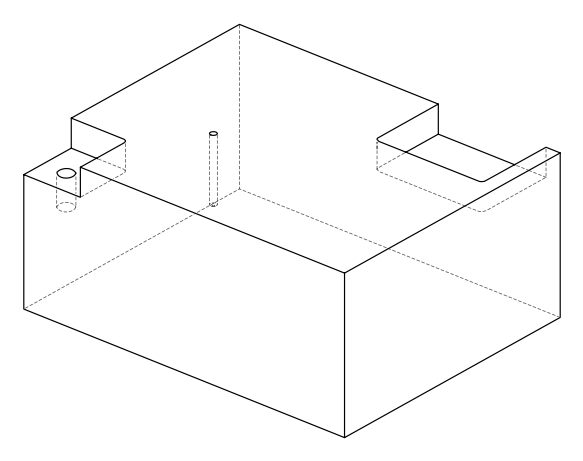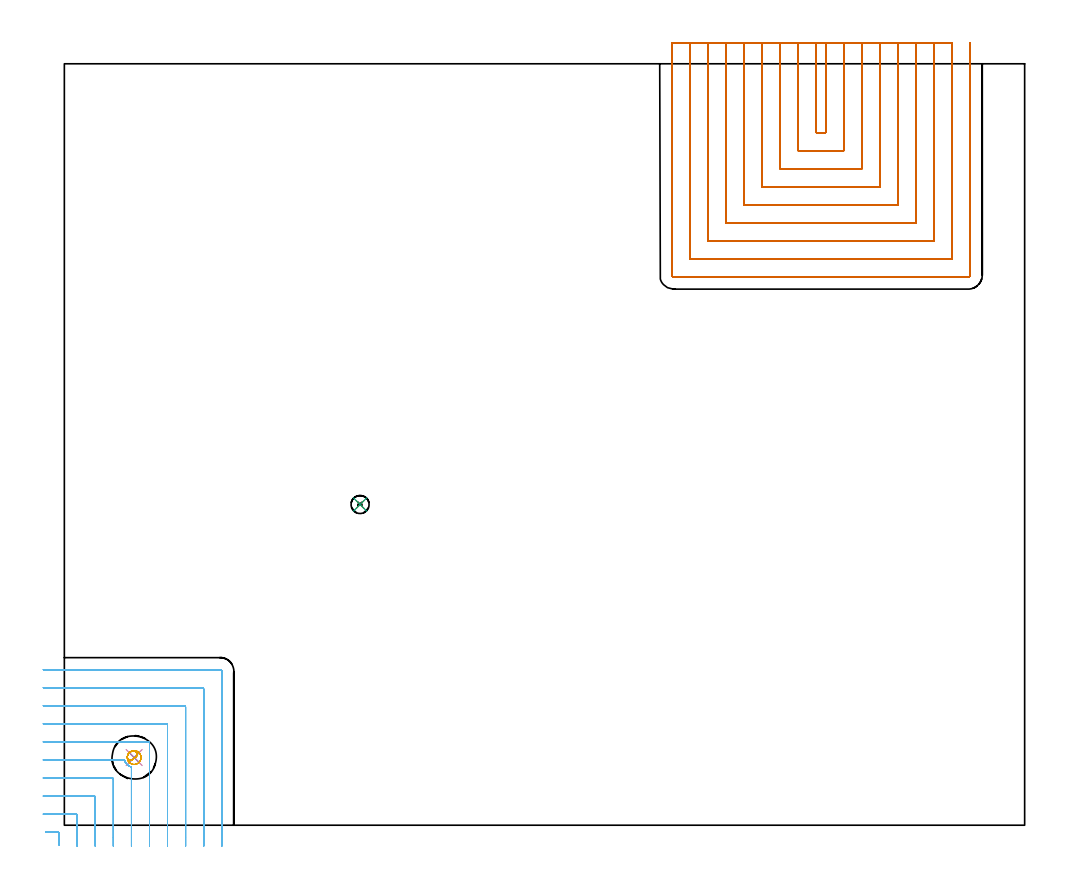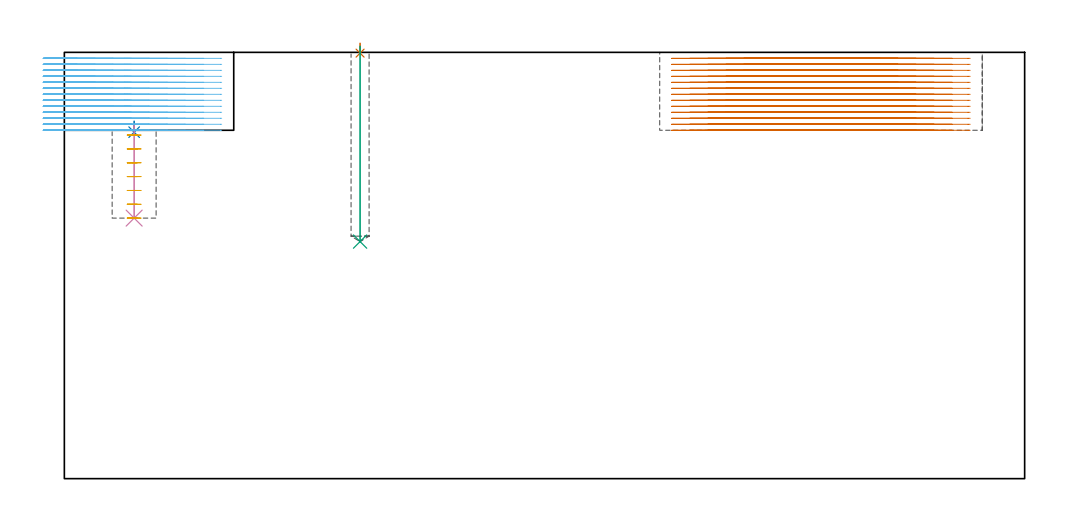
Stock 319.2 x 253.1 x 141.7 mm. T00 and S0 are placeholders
(PLAN: 7 operations, 4 tool changes, 80.5 min)
(1 SPOT_DRILL | STEP1POCKET | NXT0321_9005460120000 | 0.03 min | 0 mm3)
(2 SPOT_DRILL_1 | STEP1POCKET_1 | NXT0321_9005460120000 | 0.04 min | 2838 mm3)
(3 DRILL_BLIND_HOLE_INTO_CENTER | STEP1POCKET | UGT0301_455 | 0.26 min | 1731 mm3)
(4 DRILL_BLIND_HOLE_INTO_CENTER_1 | STEP1POCKET_1 | NXT0301_128 | 0.13 min | 3258 mm3)
(5 MILL_ROUGH_BLIND_HOLE_CONTOUR | STEP1POCKET_1 | NXT0201_013 | Spiral | 0.69 min | 3121 mm3)
(6 MILL_CORNER_NOTCH_RECTANGULAR | CORNER_NOTCH_RECTANGULAR | NXT0201_009 | Follow Part, ap 2, ae 75% | 19.4 min | 76784 mm3)
(7 MILL_SLOT | SLOT_PARTIAL_RECTANGULAR | NXT0201_009 | Follow Part, ap 2, ae 75% | 59.96 min | 207725 mm3)
(TOOL NXT0321_9005460120000 | NC Spot Drill, 142deg, 12mm, Carbide, Uncoated | D12 PA142 FL30 Z2)
(TOOL UGT0301_455 | Carbide Drill 6.0 mm | D6 PA118 FL63 Z2)
(TOOL NXT0301_128 | Carbide Drill 12mm [861.1-1200-036A1-GP GC34] | D12 PA150 FL37.4 Z2)
(TOOL NXT0201_013 | ENDMILL 10mm | D10 FL30 Z4)
(TOOL NXT0201_009 | ENDMILL 8mm [2P460-0800-NA 1630] | D8 FL26 Z6)
(OP 1 SPOT_DRILL)
G17 G21 G94 G90
T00 M6
G54
G17 G0 G90 X98.3 Y106.6 S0 M3
G43 Z151.7 H0
G94 G81 G98 Z141.442 F250. R144.7
G80
M5
M2
(OP 2 SPOT_DRILL_1)
G17 G21 G94 G90
T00 M6
G54
G17 G0 G90 X23.2 Y22.5 S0 M3
G43 Z151.7 H0
G94 G81 G98 Z115.172 F250. R118.8
G80
M5
M2
(OP 3 DRILL_BLIND_HOLE_INTO_CENTER)
G17 G21 G94 G90
T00 M6
G54
G17 G0 G90 X98.3 Y106.6 S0 M3
G43 Z151.7 H0
G94 G81 G98 Z78.8 F250. R143.7
G80
M5
M2
(OP 4 DRILL_BLIND_HOLE_INTO_CENTER_1)
G17 G21 G94 G90
T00 M6
G54
G17 G0 G90 X23.2 Y22.5 S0 M3
G43 Z151.7 H1
G94 G81 G98 Z86.6 F250. R117.8
G80
M5
M2
(OP 5 MILL_ROUGH_BLIND_HOLE_CONTOUR)
G17 G21 G94 G90
T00 M6
G54
G17 G0 G90 X23.2 Y22.5 S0 M3
G43 Z151.7 H0
Z114.2
G94 G3 X23.458 Y24.542 R1.037 F250.
X20.972 Y23.072 R2.042
X22.628 Y20.272 R2.3
X20.972 Y23.072 R-2.3
X21.8 Y21.672 R1.15
X23.2 Y22.5 R1.15
G0 Z109.6
G3 X23.458 Y24.542 R1.037
X20.972 Y23.072 R2.042
X22.628 Y20.272 R2.3
X20.972 Y23.072 R-2.3
X21.8 Y21.672 R1.15
X23.2 Y22.5 R1.15
G0 Z105.
G3 X23.458 Y24.542 R1.037
X20.972 Y23.072 R2.042
X22.628 Y20.272 R2.3
X20.972 Y23.072 R-2.3
X21.8 Y21.672 R1.15
X23.2 Y22.5 R1.15
G0 Z100.4
G3 X23.458 Y24.542 R1.037
X20.972 Y23.072 R2.042
X22.628 Y20.272 R2.3
X20.972 Y23.072 R-2.3
X21.8 Y21.672 R1.15
X23.2 Y22.5 R1.15
G0 Z95.8
G3 X23.458 Y24.542 R1.037
X20.972 Y23.072 R2.042
X22.628 Y20.272 R2.3
X20.972 Y23.072 R-2.3
X21.8 Y21.672 R1.15
X23.2 Y22.5 R1.15
G0 Z91.2
G3 X23.458 Y24.542 R1.037
X20.972 Y23.072 R2.042
X22.628 Y20.272 R2.3
X20.972 Y23.072 R-2.3
X21.8 Y21.672 R1.15
X23.2 Y22.5 R1.15
G0 Z86.6
G3 X23.458 Y24.542 R1.037
X20.972 Y23.072 R2.042
X22.628 Y20.272 R2.3
X20.972 Y23.072 R-2.3
X21.8 Y21.672 R1.15
X23.2 Y22.5 R1.15
G0 Z151.7
M5
M2
(OP 6 MILL_CORNER_NOTCH_RECTANGULAR)
G17 G21 G94 G90
T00 M6
G54
G17 G0 G90 X-1.7 Y-6.621 S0 M3
G43 Z151.7 H1
Z139.708
G94 G1 Y-3.621 F250.
Y-2.696
G3 X-2.096 Y-2.3 R0.4
G1 X-3.273
X-6.273
G0 Z151.7
X4.3 Y-7.
Z139.708
G1 Y-4.
Y3.304 F500.
G3 X3.904 Y3.7 R0.4
G1 X-4.
X-7. F250.
G0 Z151.7
X10.3 Y-7.
Z139.708
G1 Y-4.
Y9.304 F500.
G3 X9.904 Y9.7 R0.4
G1 X-4.
X-7. F250.
G0 Z151.7
X16.3 Y-7.
Z139.708
G1 Y-4.
Y15.303 F500.
G3 X15.903 Y15.7 R0.4
G1 X-4.
X-7. F250.
G0 Z151.7
X22.3 Y-7.
Z139.708
G1 Y-4.
Y19.32 F500.
X21.577 Y19.623
X21.353 Y19.758
X21.042 Y20.019
X20.912 Y20.134
X20.687 Y20.346
X20.506 Y20.598
X20.237 Y21.051
X20.146 Y21.224
X20.065 Y21.464
X20.011 Y21.7
X15.903
X-4.
X-7. F250.
G0 Z151.7
X28.3 Y-7.
Z139.708
G1 Y-4.
Y27.303 F500.
G3 X27.903 Y27.7 R0.4
G1 X-4.
X-7. F250.
G0 Z151.7
X34.3 Y-7.
Z139.708
G1 Y-4.
Y33.303 F500.
G3 X33.903 Y33.7 R0.4
G1 X-4.
X-7. F250.
G0 Z151.7
X40.3 Y-7.
Z139.708
G1 Y-4.
Y39.303 F500.
G3 X39.903 Y39.7 R0.4
G1 X-4.
X-7. F250.
G0 Z151.7
X46.3 Y-7.
Z139.708
G1 Y-4.
Y45.303 F500.
G3 X45.903 Y45.7 R0.4
G1 X-4.
X-7. F250.
G0 Z151.7
X52.3 Y-7.
Z139.708
G1 Y-4.
Y51.303 F500.
G3 X51.903 Y51.7 R0.4
G1 X-4.
X-7. F250.
G0 Z151.7
X-1.7 Y-6.621
Z137.715
G1 Y-3.621
Y-2.696
G3 X-2.096 Y-2.3 R0.4
G1 X-3.273
X-6.273
G0 Z151.7
X4.3 Y-7.
Z137.715
G1 Y-4.
Y3.304 F500.
G3 X3.904 Y3.7 R0.4
G1 X-4.
X-7. F250.
G0 Z151.7
X10.3 Y-7.
Z137.715
G1 Y-4.
Y9.304 F500.
G3 X9.904 Y9.7 R0.4
G1 X-4.
X-7. F250.
G0 Z151.7
X16.3 Y-7.
Z137.715
G1 Y-4.
Y15.303 F500.
G3 X15.903 Y15.7 R0.4
G1 X-4.
X-7. F250.
G0 Z151.7
X22.3 Y-7.
Z137.715
G1 Y-4.
Y19.32 F500.
X21.577 Y19.623
X21.353 Y19.758
X21.042 Y20.019
X20.912 Y20.134
X20.687 Y20.346
X20.506 Y20.598
X20.237 Y21.051
X20.146 Y21.224
X20.065 Y21.464
X20.011 Y21.7
X15.903
X-4.
X-7. F250.
G0 Z151.7
X28.3 Y-7.
Z137.715
G1 Y-4.
Y27.303 F500.
G3 X27.903 Y27.7 R0.4
G1 X-4.
X-7. F250.
G0 Z151.7
X34.3 Y-7.
Z137.715
G1 Y-4.
Y33.303 F500.
G3 X33.903 Y33.7 R0.4
G1 X-4.
X-7. F250.
G0 Z151.7
X40.3 Y-7.
Z137.715
G1 Y-4.
Y39.303 F500.
G3 X39.903 Y39.7 R0.4
G1 X-4.
X-7. F250.
G0 Z151.7
X46.3 Y-7.
Z137.715
G1 Y-4.
Y45.303 F500.
G3 X45.903 Y45.7 R0.4
G1 X-4.
X-7. F250.
G0 Z151.7
X52.3 Y-7.
Z137.715
G1 Y-4.
Y51.303 F500.
G3 X51.903 Y51.7 R0.4
G1 X-4.
X-7. F250.
G0 Z151.7
X-1.7 Y-6.621
Z135.723
G1 Y-3.621
Y-2.696
G3 X-2.096 Y-2.3 R0.4
G1 X-3.273
X-6.273
G0 Z151.7
X4.3 Y-7.
Z135.723
G1 Y-4.
Y3.304 F500.
G3 X3.904 Y3.7 R0.4
G1 X-4.
X-7. F250.
G0 Z151.7
X10.3 Y-7.
Z135.723
G1 Y-4.
Y9.304 F500.
G3 X9.904 Y9.7 R0.4
G1 X-4.
X-7. F250.
G0 Z151.7
X16.3 Y-7.
Z135.723
G1 Y-4.
Y15.303 F500.
G3 X15.903 Y15.7 R0.4
G1 X-4.
X-7. F250.
G0 Z151.7
X22.3 Y-7.
Z135.723
G1 Y-4.
Y19.32 F500.
X21.577 Y19.623
X21.353 Y19.758
X21.042 Y20.019
X20.912 Y20.134
X20.687 Y20.346
X20.506 Y20.598
X20.237 Y21.051
X20.146 Y21.224
X20.065 Y21.464
X20.011 Y21.7
X15.903
X-4.
X-7. F250.
G0 Z151.7
X28.3 Y-7.
Z135.723
G1 Y-4.
Y27.303 F500.
G3 X27.903 Y27.7 R0.4
G1 X-4.
X-7. F250.
G0 Z151.7
X34.3 Y-7.
Z135.723
G1 Y-4.
Y33.303 F500.
G3 X33.903 Y33.7 R0.4
G1 X-4.
X-7. F250.
G0 Z151.7
X40.3 Y-7.
Z135.723
G1 Y-4.
Y39.303 F500.
G3 X39.903 Y39.7 R0.4
G1 X-4.
X-7. F250.
G0 Z151.7
X46.3 Y-7.
Z135.723
G1 Y-4.
Y45.303 F500.
G3 X45.903 Y45.7 R0.4
G1 X-4.
X-7. F250.
G0 Z151.7
X52.3 Y-7.
Z135.723
G1 Y-4.
Y51.303 F500.
G3 X51.903 Y51.7 R0.4
G1 X-4.
X-7. F250.
G0 Z151.7
X-1.7 Y-6.621
Z133.731
G1 Y-3.621
Y-2.696
G3 X-2.096 Y-2.3 R0.4
G1 X-3.273
X-6.273
G0 Z151.7
X4.3 Y-7.
Z133.731
G1 Y-4.
Y3.304 F500.
G3 X3.904 Y3.7 R0.4
G1 X-4.
X-7. F250.
G0 Z151.7
X10.3 Y-7.
Z133.731
G1 Y-4.
Y9.304 F500.
G3 X9.904 Y9.7 R0.4
G1 X-4.
X-7. F250.
G0 Z151.7
X16.3 Y-7.
Z133.731
G1 Y-4.
Y15.303 F500.
G3 X15.903 Y15.7 R0.4
G1 X-4.
X-7. F250.
G0 Z151.7
X22.3 Y-7.
Z133.731
G1 Y-4.
Y19.32 F500.
X21.577 Y19.623
X21.353 Y19.758
X21.042 Y20.019
X20.912 Y20.134
X20.687 Y20.346
X20.506 Y20.598
X20.237 Y21.051
X20.146 Y21.224
X20.065 Y21.464
X20.011 Y21.7
X15.903
X-4.
X-7. F250.
G0 Z151.7
X28.3 Y-7.
Z133.731
G1 Y-4.
Y27.303 F500.
G3 X27.903 Y27.7 R0.4
G1 X-4.
X-7. F250.
G0 Z151.7
X34.3 Y-7.
Z133.731
G1 Y-4.
Y33.303 F500.
G3 X33.903 Y33.7 R0.4
G1 X-4.
X-7. F250.
G0 Z151.7
X40.3 Y-7.
Z133.731
G1 Y-4.
Y39.303 F500.
G3 X39.903 Y39.7 R0.4
G1 X-4.
X-7. F250.
G0 Z151.7
X46.3 Y-7.
Z133.731
G1 Y-4.
Y45.303 F500.
G3 X45.903 Y45.7 R0.4
G1 X-4.
X-7. F250.
G0 Z151.7
X52.3 Y-7.
Z133.731
G1 Y-4.
Y51.303 F500.
G3 X51.903 Y51.7 R0.4
G1 X-4.
X-7. F250.
G0 Z151.7
X-1.7 Y-6.621
Z131.738
G1 Y-3.621
Y-2.696
G3 X-2.096 Y-2.3 R0.4
G1 X-3.273
X-6.273
G0 Z151.7
X4.3 Y-7.
Z131.738
G1 Y-4.
Y3.304 F500.
G3 X3.904 Y3.7 R0.4
G1 X-4.
X-7. F250.
G0 Z151.7
X10.3 Y-7.
Z131.738
G1 Y-4.
Y9.304 F500.
G3 X9.904 Y9.7 R0.4
G1 X-4.
X-7. F250.
G0 Z151.7
X16.3 Y-7.
Z131.738
G1 Y-4.
Y15.303 F500.
G3 X15.903 Y15.7 R0.4
G1 X-4.
X-7. F250.
G0 Z151.7
X22.3 Y-7.
Z131.738
G1 Y-4.
Y19.32 F500.
X21.577 Y19.623
X21.354 Y19.757
X21.02 Y20.038
X20.912 Y20.134
X20.688 Y20.345
X20.503 Y20.602
X20.237 Y21.051
X20.146 Y21.224
X20.065 Y21.464
X20.011 Y21.7
X15.903
X-4.
X-7. F250.
G0 Z151.7
X28.3 Y-7.
Z131.738
G1 Y-4.
Y27.303 F500.
G3 X27.903 Y27.7 R0.4
G1 X-4.
X-7. F250.
G0 Z151.7
X34.3 Y-7.
Z131.738
G1 Y-4.
Y33.303 F500.
G3 X33.903 Y33.7 R0.4
G1 X-4.
X-7. F250.
G0 Z151.7
X40.3 Y-7.
Z131.738
G1 Y-4.
Y39.303 F500.
G3 X39.903 Y39.7 R0.4
G1 X-4.
X-7. F250.
G0 Z151.7
X46.3 Y-7.
Z131.738
G1 Y-4.
Y45.303 F500.
G3 X45.903 Y45.7 R0.4
G1 X-4.
X-7. F250.
G0 Z151.7
X52.3 Y-7.
Z131.738
G1 Y-4.
Y51.303 F500.
G3 X51.903 Y51.7 R0.4
G1 X-4.
X-7. F250.
G0 Z151.7
X-1.7 Y-6.621
Z129.746
G1 Y-3.621
Y-2.696
G3 X-2.096 Y-2.3 R0.4
G1 X-3.273
X-6.273
G0 Z151.7
X4.3 Y-7.
Z129.746
G1 Y-4.
Y3.304 F500.
G3 X3.904 Y3.7 R0.4
G1 X-4.
X-7. F250.
G0 Z151.7
X10.3 Y-7.
Z129.746
G1 Y-4.
Y9.304 F500.
G3 X9.904 Y9.7 R0.4
G1 X-4.
X-7. F250.
G0 Z151.7
X16.3 Y-7.
Z129.746
G1 Y-4.
Y15.303 F500.
G3 X15.903 Y15.7 R0.4
G1 X-4.
X-7. F250.
G0 Z151.7
X22.3 Y-7.
Z129.746
G1 Y-4.
Y19.32 F500.
X21.577 Y19.623
X21.354 Y19.757
X21.02 Y20.038
X20.912 Y20.134
X20.688 Y20.345
X20.503 Y20.602
X20.237 Y21.051
X20.146 Y21.224
X20.065 Y21.464
X20.011 Y21.7
X15.903
X-4.
X-7. F250.
G0 Z151.7
X28.3 Y-7.
Z129.746
G1 Y-4.
Y27.303 F500.
G3 X27.903 Y27.7 R0.4
G1 X-4.
X-7. F250.
G0 Z151.7
X34.3 Y-7.
Z129.746
G1 Y-4.
Y33.303 F500.
G3 X33.903 Y33.7 R0.4
G1 X-4.
X-7. F250.
G0 Z151.7
X40.3 Y-7.
Z129.746
G1 Y-4.
Y39.303 F500.
G3 X39.903 Y39.7 R0.4
G1 X-4.
X-7. F250.
G0 Z151.7
X46.3 Y-7.
Z129.746
G1 Y-4.
Y45.303 F500.
G3 X45.903 Y45.7 R0.4
G1 X-4.
X-7. F250.
G0 Z151.7
X52.3 Y-7.
Z129.746
G1 Y-4.
Y51.303 F500.
G3 X51.903 Y51.7 R0.4
G1 X-4.
X-7. F250.
G0 Z151.7
X-1.7 Y-6.621
Z127.754
G1 Y-3.621
Y-2.696
G3 X-2.096 Y-2.3 R0.4
G1 X-3.273
X-6.273
G0 Z151.7
X4.3 Y-7.
Z127.754
G1 Y-4.
Y3.304 F500.
G3 X3.904 Y3.7 R0.4
G1 X-4.
X-7. F250.
G0 Z151.7
X10.3 Y-7.
Z127.754
G1 Y-4.
Y9.304 F500.
G3 X9.904 Y9.7 R0.4
G1 X-4.
X-7. F250.
G0 Z151.7
X16.3 Y-7.
Z127.754
G1 Y-4.
Y15.303 F500.
G3 X15.903 Y15.7 R0.4
G1 X-4.
X-7. F250.
G0 Z151.7
X22.3 Y-7.
Z127.754
G1 Y-4.
Y19.32 F500.
X21.577 Y19.623
X21.353 Y19.758
X21.042 Y20.019
X20.912 Y20.134
X20.687 Y20.346
X20.506 Y20.598
X20.237 Y21.051
X20.146 Y21.224
X20.065 Y21.464
X20.011 Y21.7
X15.903
X-4.
X-7. F250.
G0 Z151.7
X28.3 Y-7.
Z127.754
G1 Y-4.
Y27.303 F500.
G3 X27.903 Y27.7 R0.4
G1 X-4.
X-7. F250.
G0 Z151.7
X34.3 Y-7.
Z127.754
G1 Y-4.
Y33.303 F500.
G3 X33.903 Y33.7 R0.4
G1 X-4.
X-7. F250.
G0 Z151.7
X40.3 Y-7.
Z127.754
G1 Y-4.
Y39.303 F500.
G3 X39.903 Y39.7 R0.4
G1 X-4.
X-7. F250.
G0 Z151.7
X46.3 Y-7.
Z127.754
G1 Y-4.
Y45.303 F500.
G3 X45.903 Y45.7 R0.4
G1 X-4.
X-7. F250.
G0 Z151.7
X52.3 Y-7.
Z127.754
G1 Y-4.
Y51.303 F500.
G3 X51.903 Y51.7 R0.4
G1 X-4.
X-7. F250.
G0 Z151.7
X-1.7 Y-6.621
Z125.761
G1 Y-3.621
Y-2.696
G3 X-2.096 Y-2.3 R0.4
G1 X-3.273
X-6.273
G0 Z151.7
X4.3 Y-7.
Z125.761
G1 Y-4.
Y3.304 F500.
G3 X3.904 Y3.7 R0.4
G1 X-4.
X-7. F250.
G0 Z151.7
X10.3 Y-7.
Z125.761
G1 Y-4.
Y9.304 F500.
G3 X9.904 Y9.7 R0.4
G1 X-4.
X-7. F250.
G0 Z151.7
X16.3 Y-7.
Z125.761
G1 Y-4.
Y15.303 F500.
G3 X15.903 Y15.7 R0.4
G1 X-4.
X-7. F250.
G0 Z151.7
X22.3 Y-7.
Z125.761
G1 Y-4.
Y19.32 F500.
X21.577 Y19.623
X21.353 Y19.758
X21.042 Y20.019
X20.912 Y20.134
X20.687 Y20.346
X20.506 Y20.598
X20.237 Y21.051
X20.146 Y21.224
X20.065 Y21.464
X20.011 Y21.7
X15.903
X-4.
X-7. F250.
G0 Z151.7
X28.3 Y-7.
Z125.761
G1 Y-4.
Y27.303 F500.
G3 X27.903 Y27.7 R0.4
G1 X-4.
X-7. F250.
G0 Z151.7
X34.3 Y-7.
Z125.761
G1 Y-4.
Y33.303 F500.
G3 X33.903 Y33.7 R0.4
G1 X-4.
X-7. F250.
G0 Z151.7
X40.3 Y-7.
Z125.761
G1 Y-4.
Y39.303 F500.
G3 X39.903 Y39.7 R0.4
G1 X-4.
X-7. F250.
G0 Z151.7
X46.3 Y-7.
Z125.761
G1 Y-4.
Y45.303 F500.
G3 X45.903 Y45.7 R0.4
G1 X-4.
X-7. F250.
G0 Z151.7
X52.3 Y-7.
Z125.761
G1 Y-4.
Y51.303 F500.
G3 X51.903 Y51.7 R0.4
G1 X-4.
X-7. F250.
G0 Z151.7
X-1.7 Y-6.621
Z123.769
G1 Y-3.621
Y-2.696
G3 X-2.096 Y-2.3 R0.4
G1 X-3.273
X-6.273
G0 Z151.7
X4.3 Y-7.
Z123.769
G1 Y-4.
Y3.304 F500.
G3 X3.904 Y3.7 R0.4
G1 X-4.
X-7. F250.
G0 Z151.7
X10.3 Y-7.
Z123.769
G1 Y-4.
Y9.304 F500.
G3 X9.904 Y9.7 R0.4
G1 X-4.
X-7. F250.
G0 Z151.7
X16.3 Y-7.
Z123.769
G1 Y-4.
Y15.303 F500.
G3 X15.903 Y15.7 R0.4
G1 X-4.
X-7. F250.
G0 Z151.7
X22.3 Y-7.
Z123.769
G1 Y-4.
Y19.32 F500.
X21.577 Y19.623
X21.353 Y19.758
X21.042 Y20.019
X20.912 Y20.134
X20.687 Y20.346
X20.506 Y20.598
X20.237 Y21.051
X20.146 Y21.224
X20.065 Y21.464
X20.011 Y21.7
X15.903
X-4.
X-7. F250.
G0 Z151.7
X28.3 Y-7.
Z123.769
G1 Y-4.
Y27.303 F500.
G3 X27.903 Y27.7 R0.4
G1 X-4.
X-7. F250.
G0 Z151.7
X34.3 Y-7.
Z123.769
G1 Y-4.
Y33.303 F500.
G3 X33.903 Y33.7 R0.4
G1 X-4.
X-7. F250.
G0 Z151.7
X40.3 Y-7.
Z123.769
G1 Y-4.
Y39.303 F500.
G3 X39.903 Y39.7 R0.4
G1 X-4.
X-7. F250.
G0 Z151.7
X46.3 Y-7.
Z123.769
G1 Y-4.
Y45.303 F500.
G3 X45.903 Y45.7 R0.4
G1 X-4.
X-7. F250.
G0 Z151.7
X52.3 Y-7.
Z123.769
G1 Y-4.
Y51.303 F500.
G3 X51.903 Y51.7 R0.4
G1 X-4.
X-7. F250.
G0 Z151.7
X-1.7 Y-6.621
Z121.777
G1 Y-3.621
Y-2.696
G3 X-2.096 Y-2.3 R0.4
G1 X-3.273
X-6.273
G0 Z151.7
X4.3 Y-7.
Z121.777
G1 Y-4.
Y3.304 F500.
G3 X3.904 Y3.7 R0.4
G1 X-4.
X-7. F250.
G0 Z151.7
X10.3 Y-7.
Z121.777
G1 Y-4.
Y9.304 F500.
G3 X9.904 Y9.7 R0.4
G1 X-4.
X-7. F250.
G0 Z151.7
X16.3 Y-7.
Z121.777
G1 Y-4.
Y15.303 F500.
G3 X15.903 Y15.7 R0.4
G1 X-4.
X-7. F250.
G0 Z151.7
X22.3 Y-7.
Z121.777
G1 Y-4.
Y19.32 F500.
X21.579 Y19.622
X21.351 Y19.76
X20.779 Y20.259
X20.688 Y20.345
X20.504 Y20.601
X20.237 Y21.051
X20.146 Y21.224
X20.065 Y21.464
X20.011 Y21.7
X15.903
X-4.
X-7. F250.
G0 Z151.7
X28.3 Y-7.
Z121.777
G1 Y-4.
Y27.303 F500.
G3 X27.903 Y27.7 R0.4
G1 X-4.
X-7. F250.
G0 Z151.7
X34.3 Y-7.
Z121.777
G1 Y-4.
Y33.303 F500.
G3 X33.903 Y33.7 R0.4
G1 X-4.
X-7. F250.
G0 Z151.7
X40.3 Y-7.
Z121.777
G1 Y-4.
Y39.303 F500.
G3 X39.903 Y39.7 R0.4
G1 X-4.
X-7. F250.
G0 Z151.7
X46.3 Y-7.
Z121.777
G1 Y-4.
Y45.303 F500.
G3 X45.903 Y45.7 R0.4
G1 X-4.
X-7. F250.
G0 Z151.7
X52.3 Y-7.
Z121.777
G1 Y-4.
Y51.303 F500.
G3 X51.903 Y51.7 R0.4
G1 X-4.
X-7. F250.
G0 Z151.7
X-1.7 Y-6.621
Z119.785
G1 Y-3.621
Y-2.696
G3 X-2.096 Y-2.3 R0.4
G1 X-3.273
X-6.273
G0 Z151.7
X4.3 Y-7.
Z119.785
G1 Y-4.
Y3.304 F500.
G3 X3.904 Y3.7 R0.4
G1 X-4.
X-7. F250.
G0 Z151.7
X10.3 Y-7.
Z119.785
G1 Y-4.
Y9.304 F500.
G3 X9.904 Y9.7 R0.4
G1 X-4.
X-7. F250.
G0 Z151.7
X16.3 Y-7.
Z119.785
G1 Y-4.
Y15.303 F500.
G3 X15.903 Y15.7 R0.4
G1 X-4.
X-7. F250.
G0 Z151.7
X22.3 Y-7.
Z119.785
G1 Y-4.
Y19.32 F500.
X21.579 Y19.622
X21.351 Y19.76
X20.779 Y20.259
X20.688 Y20.345
X20.504 Y20.601
X20.237 Y21.051
X20.146 Y21.224
X20.065 Y21.464
X20.011 Y21.7
X15.903
X-4.
X-7. F250.
G0 Z151.7
X28.3 Y-7.
Z119.785
G1 Y-4.
Y27.303 F500.
G3 X27.903 Y27.7 R0.4
G1 X-4.
X-7. F250.
G0 Z151.7
X34.3 Y-7.
Z119.785
G1 Y-4.
Y33.303 F500.
G3 X33.903 Y33.7 R0.4
G1 X-4.
X-7. F250.
G0 Z151.7
X40.3 Y-7.
Z119.785
G1 Y-4.
Y39.303 F500.
G3 X39.903 Y39.7 R0.4
G1 X-4.
X-7. F250.
G0 Z151.7
X46.3 Y-7.
Z119.785
G1 Y-4.
Y45.303 F500.
G3 X45.903 Y45.7 R0.4
G1 X-4.
X-7. F250.
G0 Z151.7
X52.3 Y-7.
Z119.785
G1 Y-4.
Y51.303 F500.
G3 X51.903 Y51.7 R0.4
G1 X-4.
X-7. F250.
G0 Z151.7
X-1.7 Y-6.621
Z117.792
G1 Y-3.621
Y-2.696
G3 X-2.096 Y-2.3 R0.4
G1 X-3.273
X-6.273
G0 Z151.7
X4.3 Y-7.
Z117.792
G1 Y-4.
Y3.304 F500.
G3 X3.904 Y3.7 R0.4
G1 X-4.
X-7. F250.
G0 Z151.7
X10.3 Y-7.
Z117.792
G1 Y-4.
Y9.304 F500.
G3 X9.904 Y9.7 R0.4
G1 X-4.
X-7. F250.
G0 Z151.7
X16.3 Y-7.
Z117.792
G1 Y-4.
Y15.303 F500.
G3 X15.903 Y15.7 R0.4
G1 X-4.
X-7. F250.
G0 Z151.7
X22.3 Y-7.
Z117.792
G1 Y-4.
Y19.32 F500.
X21.577 Y19.623
X21.353 Y19.758
X21.042 Y20.019
X20.912 Y20.134
X20.687 Y20.346
X20.506 Y20.598
X20.237 Y21.051
X20.146 Y21.224
X20.065 Y21.464
X20.011 Y21.7
X15.903
X-4.
X-7. F250.
G0 Z151.7
X28.3 Y-7.
Z117.792
G1 Y-4.
Y27.303 F500.
G3 X27.903 Y27.7 R0.4
G1 X-4.
X-7. F250.
G0 Z151.7
X34.3 Y-7.
Z117.792
G1 Y-4.
Y33.303 F500.
G3 X33.903 Y33.7 R0.4
G1 X-4.
X-7. F250.
G0 Z151.7
X40.3 Y-7.
Z117.792
G1 Y-4.
Y39.303 F500.
G3 X39.903 Y39.7 R0.4
G1 X-4.
X-7. F250.
G0 Z151.7
X46.3 Y-7.
Z117.792
G1 Y-4.
Y45.303 F500.
G3 X45.903 Y45.7 R0.4
G1 X-4.
X-7. F250.
G0 Z151.7
X52.3 Y-7.
Z117.792
G1 Y-4.
Y51.303 F500.
G3 X51.903 Y51.7 R0.4
G1 X-4.
X-7. F250.
G0 Z151.7
X-1.7 Y-6.621
Z115.8
G1 Y-3.621
Y-2.696
G3 X-2.096 Y-2.3 R0.4
G1 X-3.273
X-6.273
G0 Z151.7
X4.3 Y-7.
Z115.8
G1 Y-4.
Y3.304 F500.
G3 X3.904 Y3.7 R0.4
G1 X-4.
X-7. F250.
G0 Z151.7
X10.3 Y-7.
Z115.8
G1 Y-4.
Y9.304 F500.
G3 X9.904 Y9.7 R0.4
G1 X-4.
X-7. F250.
G0 Z151.7
X16.3 Y-7.
Z115.8
G1 Y-4.
Y15.303 F500.
G3 X15.903 Y15.7 R0.4
G1 X-4.
X-7. F250.
G0 Z151.7
X22.3 Y-7.
Z115.8
G1 Y-4.
Y19.32 F500.
X21.577 Y19.623
X21.353 Y19.758
X21.042 Y20.019
X20.912 Y20.134
X20.687 Y20.346
X20.506 Y20.598
X20.237 Y21.051
X20.146 Y21.224
X20.065 Y21.464
X20.011 Y21.7
X15.903
X-4.
X-7. F250.
G0 Z151.7
X28.3 Y-7.
Z115.8
G1 Y-4.
Y27.303 F500.
G3 X27.903 Y27.7 R0.4
G1 X-4.
X-7. F250.
G0 Z151.7
X34.3 Y-7.
Z115.8
G1 Y-4.
Y33.303 F500.
G3 X33.903 Y33.7 R0.4
G1 X-4.
X-7. F250.
G0 Z151.7
X40.3 Y-7.
Z115.8
G1 Y-4.
Y39.303 F500.
G3 X39.903 Y39.7 R0.4
G1 X-4.
X-7. F250.
G0 Z151.7
X46.3 Y-7.
Z115.8
G1 Y-4.
Y45.303 F500.
G3 X45.903 Y45.7 R0.4
G1 X-4.
X-7. F250.
G0 Z151.7
X52.3 Y-7.
Z115.8
G1 Y-4.
Y51.303 F500.
G3 X51.903 Y51.7 R0.4
G1 X-4.
X-7. F250.
G0 Z151.7
M5
M2
(OP 7 MILL_SLOT)
G17 G21 G94 G90
T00 M6
G54
G17 G0 G90 X249.9 Y260.1 S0 M3
G43 Z151.7 H1
Z139.708
G94 G1 Y257.1 F250.
Y230.2 F500.
X253.1
Y257.1
Y260.1 F250.
X243.9
Y257.1
Y224.2 F500.
X259.1
Y257.1
Y260.1 F250.
X237.9
Y257.1
Y218.2 F500.
X265.1
Y257.1
Y260.1 F250.
X231.9
Y257.1
Y212.2 F500.
X271.1
Y257.1
Y260.1 F250.
X225.9
Y257.1
Y206.2 F500.
X277.1
Y257.1
Y260.1 F250.
X219.9
Y257.1
Y200.2 F500.
X283.1
Y257.1
Y260.1 F250.
X213.9
Y257.1
Y194.2 F500.
X289.1
Y257.1
Y260.1 F250.
X207.9
Y257.1
Y188.2 F500.
X295.1
Y257.1
Y260.1 F250.
X201.9
Y257.1
Y182.9 F500.
G3 X202.6 Y182.2 R0.7
G1 X300.4
G3 X301.1 Y182.9 R0.7
G1 Y257.1
Y260.1 F250.
G0 X249.9 Z137.715
G1 Y257.1
Y230.2 F500.
X253.1
Y257.1
Y260.1 F250.
X243.9
Y257.1
Y224.2 F500.
X259.1
Y257.1
Y260.1 F250.
X237.9
Y257.1
Y218.2 F500.
X265.1
Y257.1
Y260.1 F250.
X231.9
Y257.1
Y212.2 F500.
X271.1
Y257.1
Y260.1 F250.
X225.9
Y257.1
Y206.2 F500.
X277.1
Y257.1
Y260.1 F250.
X219.9
Y257.1
Y200.2 F500.
X283.1
Y257.1
Y260.1 F250.
X213.9
Y257.1
Y194.2 F500.
X289.1
Y257.1
Y260.1 F250.
X207.9
Y257.1
Y188.2 F500.
X295.1
Y257.1
Y260.1 F250.
X201.9
Y257.1
Y182.9 F500.
G3 X202.6 Y182.2 R0.7
G1 X300.4
G3 X301.1 Y182.9 R0.7
G1 Y257.1
Y260.1 F250.
G0 X249.9 Z135.723
G1 Y257.1
Y230.2 F500.
X253.1
Y257.1
Y260.1 F250.
X243.9
Y257.1
Y224.2 F500.
X259.1
Y257.1
Y260.1 F250.
X237.9
Y257.1
Y218.2 F500.
X265.1
Y257.1
Y260.1 F250.
X231.9
Y257.1
Y212.2 F500.
X271.1
Y257.1
Y260.1 F250.
X225.9
Y257.1
Y206.2 F500.
X277.1
Y257.1
Y260.1 F250.
X219.9
Y257.1
Y200.2 F500.
X283.1
Y257.1
Y260.1 F250.
X213.9
Y257.1
Y194.2 F500.
X289.1
Y257.1
Y260.1 F250.
X207.9
Y257.1
Y188.2 F500.
X295.1
Y257.1
Y260.1 F250.
X201.9
Y257.1
Y182.9 F500.
G3 X202.6 Y182.2 R0.7
G1 X300.4
G3 X301.1 Y182.9 R0.7
G1 Y257.1
Y260.1 F250.
G0 X249.9 Z133.731
G1 Y257.1
Y230.2 F500.
X253.1
Y257.1
Y260.1 F250.
X243.9
Y257.1
Y224.2 F500.
X259.1
Y257.1
Y260.1 F250.
X237.9
Y257.1
Y218.2 F500.
X265.1
Y257.1
Y260.1 F250.
X231.9
Y257.1
Y212.2 F500.
X271.1
Y257.1
Y260.1 F250.
X225.9
Y257.1
Y206.2 F500.
X277.1
Y257.1
Y260.1 F250.
X219.9
Y257.1
Y200.2 F500.
X283.1
Y257.1
Y260.1 F250.
X213.9
Y257.1
Y194.2 F500.
X289.1
Y257.1
Y260.1 F250.
X207.9
Y257.1
Y188.2 F500.
X295.1
Y257.1
Y260.1 F250.
X201.9
Y257.1
Y182.9 F500.
G3 X202.6 Y182.2 R0.7
G1 X300.4
G3 X301.1 Y182.9 R0.7
G1 Y257.1
Y260.1 F250.
G0 X249.9 Z131.738
G1 Y257.1
Y230.2 F500.
X253.1
Y257.1
Y260.1 F250.
X243.9
Y257.1
Y224.2 F500.
X259.1
Y257.1
Y260.1 F250.
X237.9
Y257.1
Y218.2 F500.
X265.1
Y257.1
Y260.1 F250.
X231.9
Y257.1
Y212.2 F500.
X271.1
Y257.1
Y260.1 F250.
X225.9
Y257.1
Y206.2 F500.
X277.1
Y257.1
Y260.1 F250.
X219.9
Y257.1
Y200.2 F500.
X283.1
Y257.1
Y260.1 F250.
X213.9
Y257.1
Y194.2 F500.
X289.1
Y257.1
Y260.1 F250.
X207.9
Y257.1
Y188.2 F500.
X295.1
Y257.1
Y260.1 F250.
X201.9
Y257.1
Y182.9 F500.
G3 X202.6 Y182.2 R0.7
G1 X300.4
G3 X301.1 Y182.9 R0.7
G1 Y257.1
Y260.1 F250.
G0 X249.9 Z129.746
G1 Y257.1
Y230.2 F500.
X253.1
Y257.1
Y260.1 F250.
X243.9
Y257.1
Y224.2 F500.
X259.1
Y257.1
Y260.1 F250.
X237.9
Y257.1
Y218.2 F500.
X265.1
Y257.1
Y260.1 F250.
X231.9
Y257.1
Y212.2 F500.
X271.1
Y257.1
Y260.1 F250.
X225.9
Y257.1
Y206.2 F500.
X277.1
Y257.1
Y260.1 F250.
X219.9
Y257.1
Y200.2 F500.
X283.1
Y257.1
Y260.1 F250.
X213.9
Y257.1
Y194.2 F500.
X289.1
Y257.1
Y260.1 F250.
X207.9
Y257.1
Y188.2 F500.
X295.1
Y257.1
Y260.1 F250.
X201.9
Y257.1
Y182.9 F500.
G3 X202.6 Y182.2 R0.7
G1 X300.4
G3 X301.1 Y182.9 R0.7
G1 Y257.1
Y260.1 F250.
G0 X249.9 Z127.754
G1 Y257.1
Y230.2 F500.
X253.1
Y257.1
Y260.1 F250.
X243.9
Y257.1
Y224.2 F500.
X259.1
Y257.1
Y260.1 F250.
X237.9
Y257.1
Y218.2 F500.
X265.1
Y257.1
Y260.1 F250.
X231.9
Y257.1
Y212.2 F500.
X271.1
Y257.1
Y260.1 F250.
X225.9
Y257.1
Y206.2 F500.
X277.1
Y257.1
Y260.1 F250.
X219.9
Y257.1
Y200.2 F500.
X283.1
Y257.1
Y260.1 F250.
X213.9
Y257.1
Y194.2 F500.
X289.1
Y257.1
Y260.1 F250.
X207.9
Y257.1
Y188.2 F500.
X295.1
Y257.1
Y260.1 F250.
X201.9
Y257.1
Y182.9 F500.
G3 X202.6 Y182.2 R0.7
G1 X300.4
G3 X301.1 Y182.9 R0.7
G1 Y257.1
Y260.1 F250.
G0 X249.9 Z125.761
G1 Y257.1
Y230.2 F500.
X253.1
Y257.1
Y260.1 F250.
X243.9
Y257.1
Y224.2 F500.
X259.1
Y257.1
Y260.1 F250.
X237.9
Y257.1
Y218.2 F500.
X265.1
Y257.1
Y260.1 F250.
X231.9
Y257.1
Y212.2 F500.
X271.1
Y257.1
Y260.1 F250.
X225.9
Y257.1
Y206.2 F500.
X277.1
Y257.1
Y260.1 F250.
X219.9
Y257.1
Y200.2 F500.
X283.1
Y257.1
Y260.1 F250.
X213.9
Y257.1
Y194.2 F500.
X289.1
Y257.1
Y260.1 F250.
X207.9
Y257.1
Y188.2 F500.
X295.1
Y257.1
Y260.1 F250.
X201.9
Y257.1
Y182.9 F500.
G3 X202.6 Y182.2 R0.7
G1 X300.4
G3 X301.1 Y182.9 R0.7
G1 Y257.1
Y260.1 F250.
G0 X249.9 Z123.769
G1 Y257.1
Y230.2 F500.
X253.1
Y257.1
Y260.1 F250.
X243.9
Y257.1
Y224.2 F500.
X259.1
Y257.1
Y260.1 F250.
X237.9
Y257.1
Y218.2 F500.
X265.1
Y257.1
Y260.1 F250.
X231.9
Y257.1
Y212.2 F500.
X271.1
Y257.1
Y260.1 F250.
X225.9
Y257.1
Y206.2 F500.
X277.1
Y257.1
Y260.1 F250.
X219.9
Y257.1
Y200.2 F500.
X283.1
Y257.1
Y260.1 F250.
X213.9
Y257.1
Y194.2 F500.
X289.1
Y257.1
Y260.1 F250.
X207.9
Y257.1
Y188.2 F500.
X295.1
Y257.1
Y260.1 F250.
X201.9
Y257.1
Y182.9 F500.
G3 X202.6 Y182.2 R0.7
G1 X300.4
G3 X301.1 Y182.9 R0.7
G1 Y257.1
Y260.1 F250.
G0 X249.9 Z121.777
G1 Y257.1
Y230.2 F500.
X253.1
Y257.1
Y260.1 F250.
X243.9
Y257.1
Y224.2 F500.
X259.1
Y257.1
Y260.1 F250.
X237.9
Y257.1
Y218.2 F500.
X265.1
Y257.1
Y260.1 F250.
X231.9
Y257.1
Y212.2 F500.
X271.1
Y257.1
Y260.1 F250.
X225.9
Y257.1
Y206.2 F500.
X277.1
Y257.1
Y260.1 F250.
X219.9
Y257.1
Y200.2 F500.
X283.1
Y257.1
Y260.1 F250.
X213.9
Y257.1
Y194.2 F500.
X289.1
Y257.1
Y260.1 F250.
X207.9
Y257.1
Y188.2 F500.
X295.1
Y257.1
Y260.1 F250.
X201.9
Y257.1
Y182.9 F500.
G3 X202.6 Y182.2 R0.7
G1 X300.4
G3 X301.1 Y182.9 R0.7
G1 Y257.1
Y260.1 F250.
G0 X249.9 Z119.785
G1 Y257.1
Y230.2 F500.
X253.1
Y257.1
Y260.1 F250.
X243.9
Y257.1
Y224.2 F500.
X259.1
Y257.1
Y260.1 F250.
X237.9
Y257.1
Y218.2 F500.
X265.1
Y257.1
Y260.1 F250.
X231.9
Y257.1
Y212.2 F500.
X271.1
Y257.1
Y260.1 F250.
X225.9
Y257.1
Y206.2 F500.
X277.1
Y257.1
Y260.1 F250.
X219.9
Y257.1
Y200.2 F500.
X283.1
Y257.1
Y260.1 F250.
X213.9
Y257.1
Y194.2 F500.
X289.1
Y257.1
Y260.1 F250.
X207.9
Y257.1
Y188.2 F500.
X295.1
Y257.1
Y260.1 F250.
X201.9
Y257.1
Y182.9 F500.
G3 X202.6 Y182.2 R0.7
G1 X300.4
G3 X301.1 Y182.9 R0.7
G1 Y257.1
Y260.1 F250.
G0 X249.9 Z117.792
G1 Y257.1
Y230.2 F500.
X253.1
Y257.1
Y260.1 F250.
X243.9
Y257.1
Y224.2 F500.
X259.1
Y257.1
Y260.1 F250.
X237.9
Y257.1
Y218.2 F500.
X265.1
Y257.1
Y260.1 F250.
X231.9
Y257.1
Y212.2 F500.
X271.1
Y257.1
Y260.1 F250.
X225.9
Y257.1
Y206.2 F500.
X277.1
Y257.1
Y260.1 F250.
X219.9
Y257.1
Y200.2 F500.
X283.1
Y257.1
Y260.1 F250.
X213.9
Y257.1
Y194.2 F500.
X289.1
Y257.1
Y260.1 F250.
X207.9
Y257.1
Y188.2 F500.
X295.1
Y257.1
Y260.1 F250.
X201.9
Y257.1
Y182.9 F500.
G3 X202.6 Y182.2 R0.7
G1 X300.4
G3 X301.1 Y182.9 R0.7
G1 Y257.1
Y260.1 F250.
G0 X249.9 Z115.8
G1 Y257.1
Y230.2 F500.
X253.1
Y257.1
Y260.1 F250.
X243.9
Y257.1
Y224.2 F500.
X259.1
Y257.1
Y260.1 F250.
X237.9
Y257.1
Y218.2 F500.
X265.1
Y257.1
Y260.1 F250.
X231.9
Y257.1
Y212.2 F500.
X271.1
Y257.1
Y260.1 F250.
X225.9
Y257.1
Y206.2 F500.
X277.1
Y257.1
Y260.1 F250.
X219.9
Y257.1
Y200.2 F500.
X283.1
Y257.1
Y260.1 F250.
X213.9
Y257.1
Y194.2 F500.
X289.1
Y257.1
Y260.1 F250.
X207.9
Y257.1
Y188.2 F500.
X295.1
Y257.1
Y260.1 F250.
X201.9
Y257.1
Y182.9 F500.
G3 X202.6 Y182.2 R0.7
G1 X300.4
G3 X301.1 Y182.9 R0.7
G1 Y257.1
Y260.1 F250.
G0 Z151.7
M5
M2
